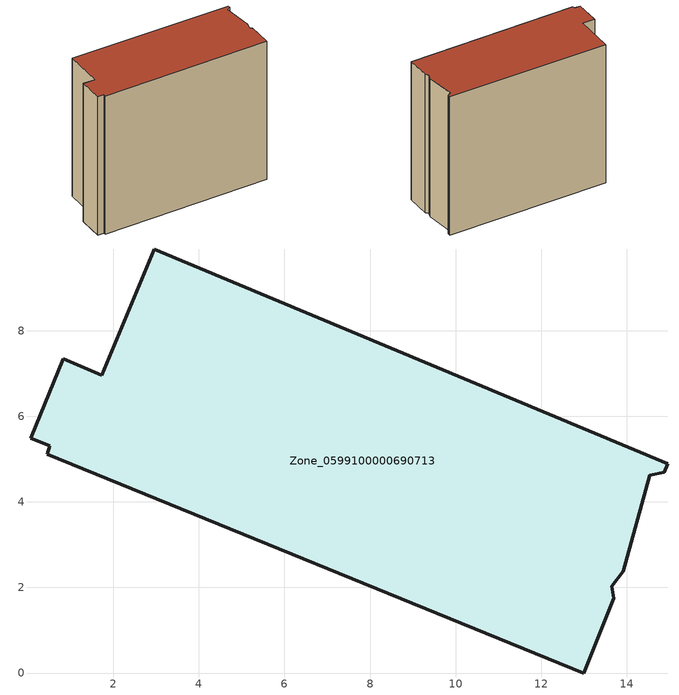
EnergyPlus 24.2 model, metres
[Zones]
Zone_0599100000690713
 floor ground (C_G): 14.95,4.89 14.87,4.69 14.53,4.62 13.91,2.38 13.65,2.02 13.7,1.75 13,0 0.46,5.11 0.52,5.31 0.08,5.49 0.83,7.34 1.73,6.96 2.95,9.91 z0
 wall outside (C_F): 1.73,6.96 0.83,7.34 0.08,5.49 0.52,5.31 0.46,5.11 13,0 13.7,1.75 13.65,2.02 13.91,2.38 14.53,4.62 14.87,4.69 14.95,4.89 2.95,9.91 1.73,6.96 z0:11.96
 roof outside (C_R): 14.87,4.69 14.95,4.89 2.95,9.91 1.73,6.96 0.83,7.34 0.08,5.49 0.52,5.31 0.46,5.11 13,0 13.7,1.75 13.65,2.02 13.91,2.38 14.53,4.62 z11.96
[BUILDING]
Pand.0599100000690713: North Axis=0; Terrain=City; Loads Convergence Tolerance Value=0.04; Temperature Convergence Tolerance Value=0.4; Solar Distribution=FullExterior; Maximum Number of Warmup Days=25; Minimum Number of Warmup Days=1
[Site:Location]
Rotterdam.The.Hague.AP_ZH_NLD Design_Conditions: Latitude=51.96; Longitude=4.45; Time Zone=1; Elevation=-4.5
[SITE:GROUNDTEMPERATURE:BUILDINGSURFACE]
18, 18, 18, 18, 18, 18, 18, 18, 18, 18, 18, 18
[MATERIAL] Thermal Absorptance=0.9; Solar Absorptance=0.7; Visible Absorptance=0.7
Name | Roughness | Thickness | Conductivity | Density | Specific Heat
G.TI.1946 | MediumSmooth | 0.15 | 1 | 540 | 1210
F.TI.1946 | Rough | 0.3 | 0.857143 | 1920 | 840
R.TI.1946 | MediumRough | 0.2 | 0.1 | 1500 | 1000
[CONSTRUCTION]
C_G: G.TI.1946
C_F: F.TI.1946
C_R: R.TI.1946
[ZONE]
Zone_0599100000690713: Type=1; Multiplier=1; Ceiling Height=Autocalculate; Volume=Autocalculate; Floor Area=autocalculate; Part of Total Floor Area=Yes
[ZONEINFILTRATION:DESIGNFLOWRATE]
Infil_Zone_0599100000690713: Zone or ZoneList or Space or SpaceList=Zone_0599100000690713; Schedule=AlwaysOn; Design Flow Rate Calculation Method=Flow/Area; Flow Rate per Floor Area=0.003; Constant Term Coefficient=1; Temperature Term Coefficient=0; Velocity Term Coefficient=0; Velocity Squared Term Coefficient=0
[HVACTEMPLATE:ZONE:IDEALLOADSAIRSYSTEM]
Zone_0599100000690713: Maximum Heating Supply Air Temperature=50; Minimum Cooling Supply Air Temperature=13; Maximum Heating Supply Air Humidity Ratio=0.0156; Minimum Cooling Supply Air Humidity Ratio=0.0077; Heating Limit=NoLimit; Cooling Limit=NoLimit; Dehumidification Control Type=ConstantSensibleHeatRatio; Cooling Sensible Heat Ratio=0.7; Dehumidification Setpoint=60; Humidification Control Type=None; Humidification Setpoint=30; Outdoor Air Method=None; Outdoor Air Flow Rate per Person=0.00944; Outdoor Air Flow Rate per Zone Floor Area=0; Outdoor Air Flow Rate per Zone=0; Demand Controlled Ventilation Type=None; Outdoor Air Economizer Type=NoEconomizer; Heat Recovery Type=None; Sensible Heat Recovery Effectiveness=0.7; Latent Heat Recovery Effectiveness=0.65
[ZONECONTROL:THERMOSTAT]
ThermostatControl_Zone_0599100000690713: Zone or ZoneList=Zone_0599100000690713; Control Type Schedule=DualSetpointControlType; Control 1=Thermostat_Zone_0599100000690713; Temperature Difference Between Cutout And Setpoint=0
[THERMOSTATSETPOINT:DUALSETPOINT]
Thermostat_Zone_0599100000690713: Heating Setpoint Temperature Schedule=HeatingSetpoint_Zone_0599100000690713; Cooling Setpoint Temperature Schedule=CoolingSetpoint_Zone_0599100000690713
[SCHEDULE:COMPACT]
HeatingSetpoint_Zone_0599100000690713: Through: 12/31, For: AllDays, Until: 24:00, 21
CoolingSetpoint_Zone_0599100000690713: Through: 12/31, For: AllDays, Until: 24:00, 24
DualSetpointControlType: Through: 12/31, For: AllDays, Until: 24:00, 4
AlwaysOn: Through: 12/31, For: AllDays, Until: 24:00, 1
